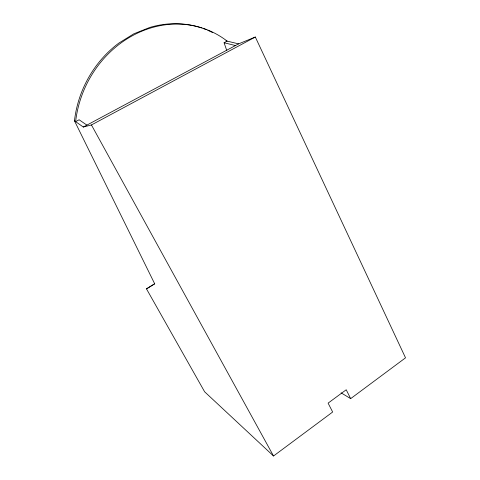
<?xml version="1.0" encoding="UTF-8"?>
<svg xmlns="http://www.w3.org/2000/svg" width="480" height="480" viewBox="0 0 480 480"><rect width="100%" height="100%" fill="white"/><g stroke="black" fill="none" stroke-linecap="round" stroke-linejoin="round"><path stroke-width="0.72" d="M154.722 283.716L146.478 288.87L204.624 391.782L273.528 456L332.658 412.026L328.098 403.134L346.218 389.766L350.664 398.634L405.528 357.834L255.318 37.026L238.584 43.872L83.298 127.038L74.472 120.822A102.402 90.978 -65.2 0 1 118.734 43.176L133.782 33.834L149.784 27.45A102.402 90.978 -65.2 0 1 201.552 27.948M146.478 288.87L154.71 283.848L74.472 120.822M83.298 127.038L91.44 124.956L255.318 37.026M226.758 50.532L224.088 42.744L227.136 41.124A102.834 91.23 -65.1 0 0 133.434 35.166A102.834 91.23 -65.1 0 0 75.618 121.632L79.116 119.772L86.886 125.112M225.996 40.848L238.584 43.872M224.088 42.744L235.464 45.546M341.088 392.844L350.664 398.634M91.44 124.956L273.528 456M202.962 28.434A102.402 90.978 -65.2 0 1 206.43 29.754M207.792 30.33A102.402 90.978 -65.2 0 1 212.46 32.514"/></g></svg>
